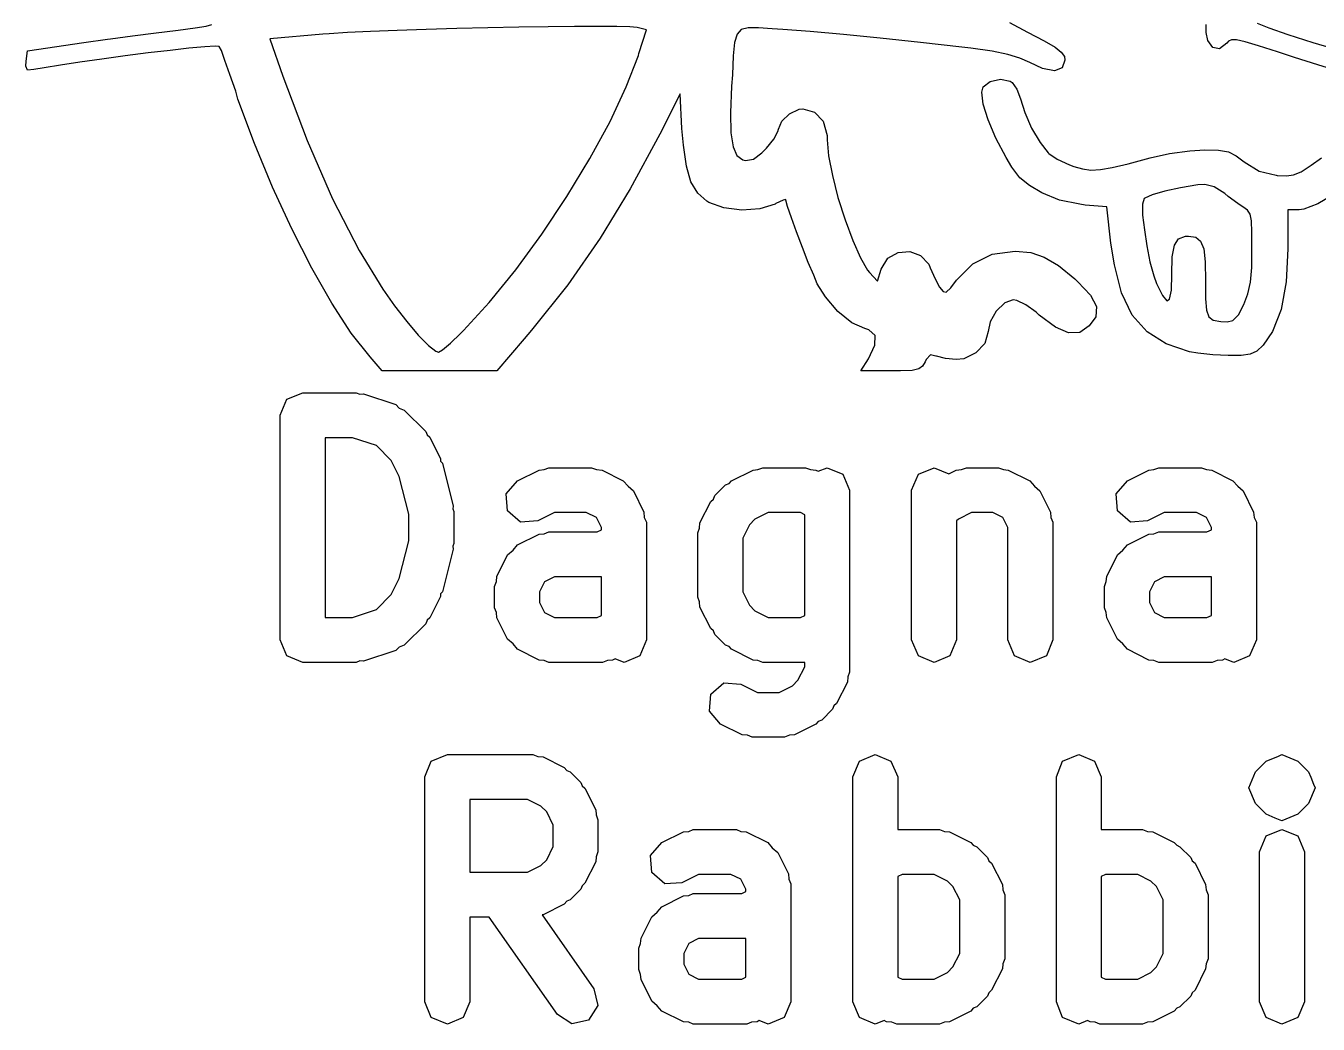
# Model space of a CAD drawing. Extents: x 85.3 to 113.2, y -106.5 to -93.2.
# Drawn here: x 107.302 to 110.178, y -99.94 to -97.719 of the extents above; entities that cross this region are included whole.
import ezdxf

# ---------------------------------------------------------------- set-up
doc = ezdxf.new("R2010")
doc.units = 0
doc.layers.add('BLACK', color=7, linetype='CONTINUOUS')

msp = doc.modelspace()

# ---------------------------------------------------------------- linework, layer by layer
at = {"layer": 'BLACK', "linetype": 'CONTINUOUS'}
for p, q in [((107.539, -97.7412), (107.592, -97.7343)), ((107.592, -97.7343), (107.635, -97.7289)), ((107.635, -97.7289), (107.641, -97.7282)), ((107.641, -97.7282), (107.679, -97.7235)), ((107.679, -97.7235), (107.703, -97.7197)), ((107.703, -97.7197), (107.716, -97.7158)), ((107.963, -97.7375), (107.845, -97.7479)), ((107.977, -97.7364), (107.963, -97.7375)), ((108.018, -97.7338), (107.977, -97.7364)), ((108.069, -97.7313), (108.018, -97.7338)), ((108.128, -97.729), (108.069, -97.7313)), ((108.193, -97.7268), (108.128, -97.729)), ((108.261, -97.7248), (108.193, -97.7268)), ((108.33, -97.7231), (108.261, -97.7248)), ((108.399, -97.7217), (108.33, -97.7231)), ((108.464, -97.7207), (108.399, -97.7217)), ((108.523, -97.7201), (108.464, -97.7207)), ((108.575, -97.7199), (108.523, -97.7201)), ((108.617, -97.7203), (108.575, -97.7199)), ((108.646, -97.7212), (108.617, -97.7203)), ((108.662, -97.7227), (108.646, -97.7212)), ((108.683, -97.728), (108.662, -97.7227)), ((108.666, -97.7802), (108.683, -97.728)), ((108.885, -97.737), (108.879, -97.7557)), ((108.894, -97.7269), (108.885, -97.737)), ((108.909, -97.7232), (108.894, -97.7269)), ((108.932, -97.7234), (108.909, -97.7232)), ((108.963, -97.7253), (108.932, -97.7234)), ((108.986, -97.7267), (108.963, -97.7253)), ((109.047, -97.7314), (108.986, -97.7267)), ((109.121, -97.7379), (109.047, -97.7314)), ((109.203, -97.7461), (109.121, -97.7379)), ((109.491, -97.7117), (109.531, -97.7327)), ((109.531, -97.7327), (109.568, -97.752)), ((109.928, -97.7335), (109.928, -97.7159)), ((109.932, -97.7516), (109.928, -97.7335)), ((110.042, -97.7126), (110.068, -97.7235)), ((110.068, -97.7235), (110.11, -97.7379)), ((110.11, -97.7379), (110.166, -97.7558)), ((107.306, -97.7741), (107.431, -97.7562)), ((107.431, -97.7562), (107.484, -97.7487)), ((107.484, -97.7487), (107.49, -97.7479)), ((107.49, -97.7479), (107.539, -97.7412)), ((107.7, -97.7655), (107.665, -97.7688)), ((107.723, -97.764), (107.7, -97.7655)), ((107.732, -97.7645), (107.723, -97.764)), ((107.737, -97.7739), (107.732, -97.7645)), ((107.732, -97.7645), (107.732, -97.7645)), ((107.845, -97.7479), (107.874, -97.8305)), ((108.879, -97.7557), (108.876, -97.7852)), ((109.293, -97.7557), (109.203, -97.7461)), ((109.385, -97.7663), (109.293, -97.7557)), ((109.405, -97.7688), (109.385, -97.7663)), ((109.568, -97.752), (109.592, -97.7662)), ((109.592, -97.7662), (109.606, -97.7772)), ((109.943, -97.7673), (109.932, -97.7516)), ((109.974, -97.7573), (109.958, -97.7697)), ((109.978, -97.7527), (109.974, -97.7573)), ((109.985, -97.7496), (109.978, -97.7527)), ((109.996, -97.7499), (109.985, -97.7496)), ((110.015, -97.7542), (109.996, -97.7499)), ((110.045, -97.763), (110.015, -97.7542)), ((110.087, -97.7766), (110.045, -97.763)), ((110.166, -97.7558), (110.239, -97.7775)), ((107.303, -97.7973), (107.306, -97.7741)), ((107.471, -97.7926), (107.422, -97.7994)), ((107.523, -97.7857), (107.471, -97.7926)), ((107.574, -97.7792), (107.523, -97.7857)), ((107.623, -97.7735), (107.574, -97.7792)), ((107.665, -97.7688), (107.623, -97.7735)), ((107.745, -97.7958), (107.737, -97.7739)), ((108.638, -97.8542), (108.665, -97.7849)), ((108.665, -97.7849), (108.666, -97.7802)), ((108.876, -97.7852), (108.874, -97.828)), ((109.452, -97.7755), (109.405, -97.7688)), ((109.487, -97.7825), (109.452, -97.7755)), ((109.514, -97.7906), (109.487, -97.7825)), ((109.536, -97.8005), (109.514, -97.7906)), ((109.606, -97.7772), (109.613, -97.7869)), ((109.614, -97.7954), (109.608, -97.8125)), ((109.613, -97.7869), (109.614, -97.7954)), ((109.958, -97.7697), (109.943, -97.7673)), ((110.125, -97.7892), (110.087, -97.7766)), ((110.177, -97.8056), (110.125, -97.7892)), ((107.302, -97.8086), (107.303, -97.7973)), ((107.306, -97.8173), (107.302, -97.8086)), ((107.32, -97.8163), (107.306, -97.8173)), ((107.343, -97.8119), (107.32, -97.8163)), ((107.379, -97.806), (107.343, -97.8119)), ((107.422, -97.7994), (107.379, -97.806)), ((107.756, -97.827), (107.745, -97.7958)), ((109.564, -97.8134), (109.536, -97.8005)), ((109.591, -97.8186), (109.564, -97.8134)), ((109.608, -97.8125), (109.591, -97.8186)), ((110.227, -97.8209), (110.177, -97.8056)), ((107.769, -97.8643), (107.756, -97.827)), ((107.874, -97.8305), (107.928, -97.9739)), ((108.874, -97.828), (108.872, -97.8533)), ((109.432, -97.8544), (109.448, -97.8425)), ((109.448, -97.8425), (109.471, -97.8378)), ((109.471, -97.8378), (109.492, -97.8417)), ((109.492, -97.8417), (109.497, -97.8449)), ((109.497, -97.8449), (109.507, -97.8594)), ((107.774, -97.8817), (107.769, -97.8643)), ((107.811, -97.9803), (107.774, -97.8817)), ((108.602, -97.9316), (108.638, -97.8542)), ((108.758, -97.8702), (108.713, -97.9596)), ((108.762, -97.9471), (108.758, -97.8702)), ((108.872, -97.8533), (108.87, -97.9124)), ((109.429, -97.8665), (109.432, -97.8544)), ((109.432, -97.8929), (109.429, -97.8665)), ((109.507, -97.8594), (109.515, -97.8809)), ((109.515, -97.8809), (109.525, -97.9119)), ((109.001, -97.9143), (109.023, -97.9043)), ((109.023, -97.9043), (109.031, -97.9033)), ((109.031, -97.9033), (109.057, -97.9106)), ((109.057, -97.9106), (109.076, -97.9311)), ((109.443, -97.928), (109.432, -97.8929)), ((108.557, -98.014), (108.602, -97.9316)), ((108.87, -97.9124), (108.871, -97.9567)), ((108.977, -97.9488), (108.984, -97.9308)), ((108.984, -97.9308), (109.001, -97.9143)), ((109.076, -97.9311), (109.085, -97.9626)), ((109.46, -97.9687), (109.443, -97.928)), ((109.525, -97.9119), (109.54, -97.9466)), ((108.713, -97.9596), (108.647, -98.0815)), ((108.765, -97.9844), (108.762, -97.9471)), ((108.871, -97.9567), (108.876, -97.9878)), ((108.966, -97.9707), (108.975, -97.9539)), ((108.975, -97.9539), (108.977, -97.9488)), ((109.085, -97.9626), (109.085, -97.9728)), ((109.54, -97.9466), (109.559, -97.9786)), ((107.851, -98.0775), (107.811, -97.9803)), ((107.928, -97.9739), (107.984, -98.1038)), ((108.772, -98.0311), (108.765, -97.9844)), ((108.876, -97.9878), (108.884, -98.0074)), ((108.94, -98.0017), (108.95, -97.9909)), ((108.95, -97.9909), (108.966, -97.9707)), ((109.085, -97.9728), (109.088, -98.008)), ((109.483, -98.0119), (109.46, -97.9687)), ((109.559, -97.9786), (109.577, -98.0014)), ((109.847, -98.0031), (109.892, -97.9968)), ((109.892, -97.9968), (109.925, -97.9949)), ((109.925, -97.9949), (109.956, -97.9957)), ((109.956, -97.9957), (109.978, -97.9994)), ((108.506, -98.0986), (108.557, -98.014)), ((108.884, -98.0074), (108.897, -98.0169)), ((108.897, -98.0169), (108.903, -98.0183)), ((108.903, -98.0183), (108.921, -98.0157)), ((108.921, -98.0157), (108.94, -98.0017)), ((109.088, -98.008), (109.097, -98.052)), ((109.496, -98.033), (109.483, -98.0119)), ((109.577, -98.0014), (109.578, -98.0027)), ((109.578, -98.0027), (109.597, -98.0155)), ((109.597, -98.0155), (109.624, -98.028)), ((109.719, -98.0342), (109.755, -98.0256)), ((109.755, -98.0256), (109.804, -98.0127)), ((109.804, -98.0127), (109.847, -98.0031)), ((109.978, -97.9994), (109.995, -98.0077)), ((109.995, -98.0077), (110.013, -98.0212)), ((110.013, -98.0212), (110.046, -98.0421)), ((110.162, -98.029), (110.185, -98.0127)), ((108.782, -98.0658), (108.772, -98.0311)), ((109.097, -98.052), (109.109, -98.1007)), ((109.514, -98.0567), (109.496, -98.033)), ((109.624, -98.028), (109.634, -98.0318)), ((109.634, -98.0318), (109.653, -98.0372)), ((109.653, -98.0372), (109.672, -98.0396)), ((109.672, -98.0396), (109.693, -98.0388)), ((109.693, -98.0388), (109.719, -98.0342)), ((110.046, -98.0421), (110.084, -98.0513)), ((110.084, -98.0513), (110.086, -98.0515)), ((110.086, -98.0515), (110.107, -98.0527)), ((110.107, -98.0527), (110.123, -98.0506)), ((110.123, -98.0506), (110.14, -98.0433)), ((110.14, -98.0433), (110.162, -98.029)), ((107.894, -98.1708), (107.851, -98.0775)), ((108.647, -98.0815), (108.58, -98.1916)), ((108.797, -98.0909), (108.782, -98.0658)), ((109.535, -98.0739), (109.514, -98.0567)), ((109.563, -98.0901), (109.535, -98.0739)), ((109.871, -98.0792), (109.836, -98.087)), ((109.91, -98.0727), (109.871, -98.0792)), ((109.925, -98.0717), (109.91, -98.0727)), ((109.946, -98.0767), (109.925, -98.0717)), ((109.97, -98.0922), (109.946, -98.0767)), ((107.984, -98.1038), (108.044, -98.219)), ((108.45, -98.1821), (108.506, -98.0986)), ((108.817, -98.1092), (108.797, -98.0909)), ((108.822, -98.112), (108.817, -98.1092)), ((108.855, -98.1239), (108.822, -98.112)), ((108.987, -98.1069), (108.971, -98.1143)), ((108.993, -98.1052), (108.987, -98.1069)), ((108.993, -98.1064), (108.993, -98.1052)), ((108.997, -98.1207), (108.993, -98.1064)), ((109.109, -98.1007), (109.125, -98.1502)), ((109.602, -98.1065), (109.563, -98.0901)), ((109.647, -98.1158), (109.602, -98.1065)), ((109.79, -98.1033), (109.787, -98.1158)), ((109.792, -98.102), (109.79, -98.1033)), ((109.808, -98.0949), (109.792, -98.102)), ((109.836, -98.087), (109.808, -98.0949)), ((109.977, -98.0982), (109.97, -98.0922)), ((109.999, -98.1142), (109.977, -98.0982)), ((110.218, -98.0903), (110.177, -98.1148)), ((108.895, -98.1286), (108.855, -98.1239)), ((108.935, -98.126), (108.895, -98.1286)), ((108.969, -98.1156), (108.935, -98.126)), ((108.971, -98.1143), (108.969, -98.1156)), ((109.006, -98.1457), (108.997, -98.1207)), ((109.659, -98.1182), (109.647, -98.1158)), ((109.707, -98.1217), (109.659, -98.1182)), ((109.716, -98.2021), (109.707, -98.1217)), ((109.787, -98.1158), (109.787, -98.1402)), ((109.787, -98.1402), (109.791, -98.1725)), ((110.015, -98.125), (109.999, -98.1142)), ((110.02, -98.1287), (110.015, -98.125)), ((110.026, -98.1375), (110.02, -98.1287)), ((110.029, -98.1528), (110.026, -98.1375)), ((110.135, -98.1283), (110.11, -98.1283)), ((110.11, -98.1283), (110.11, -98.215)), ((110.146, -98.127), (110.135, -98.1283)), ((110.177, -98.1148), (110.146, -98.127)), ((109.017, -98.1775), (109.006, -98.1457)), ((109.125, -98.1502), (109.142, -98.1963)), ((110.03, -98.1781), (110.029, -98.1528)), ((107.938, -98.2577), (107.894, -98.1708)), ((108.392, -98.2618), (108.45, -98.1821)), ((108.58, -98.1916), (108.508, -98.2949)), ((109.03, -98.2122), (109.017, -98.1775)), ((109.142, -98.1963), (109.159, -98.2352)), ((109.791, -98.1725), (109.796, -98.2084)), ((109.858, -98.2069), (109.867, -98.1926)), ((109.867, -98.1926), (109.882, -98.187)), ((109.882, -98.187), (109.889, -98.1866)), ((109.889, -98.1866), (109.905, -98.1889)), ((109.905, -98.1889), (109.916, -98.1976)), ((109.916, -98.1976), (109.923, -98.2151)), ((110.03, -98.2167), (110.03, -98.1781)), ((108.044, -98.219), (108.096, -98.3048)), ((109.043, -98.2456), (109.03, -98.2122)), ((109.22, -98.236), (109.243, -98.223)), ((109.243, -98.223), (109.269, -98.2208)), ((109.269, -98.2208), (109.293, -98.2296)), ((109.409, -98.2484), (109.452, -98.227)), ((109.452, -98.227), (109.503, -98.2203)), ((109.503, -98.2203), (109.503, -98.2203)), ((109.503, -98.2203), (109.538, -98.2233)), ((109.538, -98.2233), (109.568, -98.2332)), ((109.724, -98.2505), (109.716, -98.2021)), ((109.796, -98.2084), (109.803, -98.2439)), ((109.853, -98.2325), (109.858, -98.2069)), ((109.923, -98.2151), (109.926, -98.2442)), ((110.03, -98.2563), (110.03, -98.2167)), ((110.11, -98.215), (110.106, -98.2885)), ((109.055, -98.2739), (109.043, -98.2456)), ((109.159, -98.2352), (109.175, -98.2627)), ((109.205, -98.2599), (109.22, -98.236)), ((109.293, -98.2296), (109.311, -98.2494)), ((109.311, -98.2494), (109.314, -98.2576)), ((109.373, -98.2849), (109.409, -98.2484)), ((109.568, -98.2332), (109.6, -98.2521)), ((109.6, -98.2521), (109.636, -98.282)), ((109.74, -98.3131), (109.724, -98.2505)), ((109.803, -98.2439), (109.812, -98.2748)), ((109.852, -98.2721), (109.853, -98.2325)), ((109.926, -98.2442), (109.927, -98.2872)), ((107.983, -98.3358), (107.938, -98.2577)), ((108.333, -98.3344), (108.392, -98.2618)), ((109.063, -98.2931), (109.055, -98.2739)), ((109.175, -98.2627), (109.179, -98.268)), ((109.179, -98.268), (109.197, -98.2869)), ((109.197, -98.2869), (109.205, -98.2599)), ((109.314, -98.2576), (109.325, -98.282)), ((109.325, -98.282), (109.335, -98.3003)), ((109.636, -98.282), (109.643, -98.2883)), ((109.812, -98.2748), (109.818, -98.2918)), ((109.851, -98.3068), (109.852, -98.2721)), ((110.027, -98.2891), (110.03, -98.2563)), ((108.096, -98.3048), (108.122, -98.342)), ((108.508, -98.2949), (108.427, -98.3963)), ((109.081, -98.3218), (109.063, -98.2931)), ((109.335, -98.3003), (109.343, -98.3102)), ((109.343, -98.3102), (109.35, -98.3113)), ((109.35, -98.3113), (109.36, -98.3019)), ((109.36, -98.3019), (109.373, -98.2849)), ((109.643, -98.2883), (109.671, -98.3183)), ((109.764, -98.3624), (109.74, -98.3131)), ((109.818, -98.2918), (109.831, -98.3191)), ((109.847, -98.3269), (109.851, -98.3068)), ((109.927, -98.2872), (109.927, -98.2877)), ((109.927, -98.2877), (109.927, -98.3265)), ((110.021, -98.3149), (110.027, -98.2891)), ((110.106, -98.2885), (110.095, -98.3502)), ((108.026, -98.4026), (107.983, -98.3358)), ((108.122, -98.342), (108.15, -98.377)), ((108.276, -98.397), (108.333, -98.3344)), ((109.109, -98.3548), (109.081, -98.3218)), ((109.48, -98.3355), (109.461, -98.3538)), ((109.499, -98.3283), (109.48, -98.3355)), ((109.507, -98.3297), (109.499, -98.3283)), ((109.527, -98.3398), (109.507, -98.3297)), ((109.55, -98.3562), (109.527, -98.3398)), ((109.671, -98.3183), (109.684, -98.3437)), ((109.831, -98.3191), (109.841, -98.3308)), ((109.841, -98.3308), (109.847, -98.3269)), ((109.927, -98.3265), (109.929, -98.3518)), ((110, -98.3619), (110.012, -98.3387)), ((110.012, -98.3387), (110.021, -98.3149)), ((109.14, -98.3795), (109.109, -98.3548)), ((109.461, -98.3538), (109.448, -98.3778)), ((109.557, -98.3628), (109.55, -98.3562)), ((109.593, -98.3894), (109.557, -98.3628)), ((109.683, -98.3661), (109.668, -98.3866)), ((109.684, -98.3437), (109.683, -98.3661)), ((109.797, -98.3997), (109.764, -98.3624)), ((109.929, -98.3518), (109.934, -98.3665)), ((109.934, -98.3665), (109.944, -98.3737)), ((109.988, -98.3744), (110, -98.3619)), ((110.095, -98.3502), (110.076, -98.3988)), ((108.15, -98.377), (108.175, -98.4072)), ((108.269, -98.4036), (108.276, -98.397)), ((108.427, -98.3963), (108.411, -98.4154)), ((109.169, -98.3922), (109.14, -98.3795)), ((109.178, -98.395), (109.169, -98.3922)), ((109.192, -98.4077), (109.178, -98.395)), ((109.443, -98.3991), (109.436, -98.4253)), ((109.448, -98.3778), (109.443, -98.3991)), ((109.622, -98.4019), (109.593, -98.3894)), ((109.668, -98.3866), (109.647, -98.4009)), ((109.944, -98.3737), (109.961, -98.3765)), ((109.961, -98.3765), (109.975, -98.3773)), ((109.975, -98.3773), (109.988, -98.3744)), ((110.076, -98.3988), (110.055, -98.4293)), ((108.068, -98.4555), (108.026, -98.4026)), ((108.175, -98.4072), (108.198, -98.4301)), ((108.229, -98.4394), (108.247, -98.4246)), ((108.247, -98.4246), (108.269, -98.4036)), ((108.411, -98.4154), (108.35, -98.4866)), ((109.191, -98.4291), (109.192, -98.4077)), ((109.436, -98.4253), (109.416, -98.4468)), ((109.647, -98.4009), (109.622, -98.4019)), ((109.839, -98.4265), (109.797, -98.3997)), ((109.891, -98.4442), (109.839, -98.4265)), ((108.095, -98.4866), (108.068, -98.4555)), ((108.198, -98.4301), (108.214, -98.443)), ((108.214, -98.443), (108.22, -98.4449)), ((108.22, -98.4449), (108.229, -98.4394)), ((109.177, -98.4595), (109.191, -98.4291)), ((109.315, -98.4508), (109.305, -98.4612)), ((109.327, -98.4536), (109.315, -98.4508)), ((109.328, -98.4541), (109.327, -98.4536)), ((109.348, -98.4594), (109.328, -98.4541)), ((109.416, -98.4468), (109.389, -98.4596)), ((109.91, -98.4475), (109.891, -98.4442)), ((109.943, -98.4508), (109.91, -98.4475)), ((109.977, -98.4524), (109.943, -98.4508)), ((110.006, -98.4523), (109.977, -98.4524)), ((110.026, -98.4495), (110.006, -98.4523)), ((110.041, -98.4424), (110.026, -98.4495)), ((110.055, -98.4293), (110.041, -98.4424)), ((109.16, -98.4866), (109.177, -98.4595)), ((109.274, -98.4855), (109.248, -98.4865)), ((109.289, -98.4824), (109.274, -98.4855)), ((109.297, -98.4763), (109.289, -98.4824)), ((109.303, -98.4661), (109.297, -98.4763)), ((109.305, -98.4612), (109.303, -98.4661)), ((109.372, -98.4616), (109.348, -98.4594)), ((109.389, -98.4596), (109.372, -98.4616)), ((108.35, -98.4866), (108.095, -98.4866)), ((109.227, -98.4866), (109.16, -98.4866)), ((109.248, -98.4865), (109.227, -98.4866)), ((107.883, -98.5499), (107.918, -98.5353)), ((107.918, -98.5353), (108.037, -98.5353)), ((108.037, -98.5353), (108.045, -98.5384)), ((108.045, -98.5384), (108.053, -98.5379)), ((108.053, -98.5379), (108.125, -98.5617)), ((107.868, -98.5853), (107.883, -98.5499)), ((108.125, -98.5617), (108.133, -98.5693)), ((108.133, -98.5693), (108.144, -98.5737)), ((107.868, -99.0853), (107.868, -98.5853)), ((108.144, -98.5737), (108.192, -98.6214)), ((108.192, -98.6214), (108.195, -98.629)), ((108.195, -98.629), (108.201, -98.6344)), ((107.968, -98.6353), (107.968, -99.0353)), ((108.029, -98.6353), (107.968, -98.6353)), ((108.082, -98.6528), (108.029, -98.6353)), ((108.115, -98.6863), (108.082, -98.6528)), ((108.201, -98.6344), (108.225, -98.682)), ((108.133, -98.7218), (108.115, -98.6863)), ((108.225, -98.682), (108.225, -98.6876)), ((108.225, -98.6876), (108.229, -98.6922)), ((108.229, -98.6922), (108.253, -98.7874)), ((108.396, -98.731), (108.444, -98.7072)), ((108.444, -98.7072), (108.455, -98.7064)), ((108.455, -98.7064), (108.466, -98.702)), ((108.466, -98.702), (108.561, -98.702)), ((108.561, -98.702), (108.572, -98.7064)), ((108.572, -98.7064), (108.584, -98.7072)), ((108.584, -98.7072), (108.631, -98.731)), ((108.872, -98.731), (108.92, -98.7072)), ((108.92, -98.7072), (108.931, -98.7064)), ((108.931, -98.7064), (108.942, -98.702)), ((108.942, -98.702), (109.037, -98.702)), ((109.037, -98.702), (109.048, -98.7064)), ((109.048, -98.7064), (109.06, -98.7072)), ((109.06, -98.7072), (109.065, -98.7101)), ((109.065, -98.7101), (109.085, -98.702)), ((109.085, -98.702), (109.12, -98.7166)), ((109.288, -98.7166), (109.323, -98.702)), ((109.323, -98.702), (109.356, -98.7155)), ((109.356, -98.7155), (109.372, -98.7072)), ((109.372, -98.7072), (109.384, -98.7064)), ((109.384, -98.7064), (109.395, -98.702)), ((109.395, -98.702), (109.466, -98.702)), ((109.466, -98.702), (109.477, -98.7064)), ((109.477, -98.7064), (109.488, -98.7072)), ((109.488, -98.7072), (109.536, -98.731)), ((109.753, -98.731), (109.801, -98.7072)), ((109.801, -98.7072), (109.812, -98.7064)), ((109.812, -98.7064), (109.823, -98.702)), ((109.823, -98.702), (109.918, -98.702)), ((109.918, -98.702), (109.929, -98.7064)), ((109.929, -98.7064), (109.941, -98.7072)), ((109.941, -98.7072), (109.988, -98.731)), ((108.154, -98.8057), (108.133, -98.7218)), ((108.371, -98.76), (108.396, -98.731)), ((108.631, -98.731), (108.642, -98.743)), ((108.642, -98.743), (108.654, -98.7534)), ((108.835, -98.7642), (108.859, -98.7404)), ((108.859, -98.7404), (108.867, -98.7373)), ((108.867, -98.7373), (108.872, -98.731)), ((109.12, -98.7166), (109.135, -98.752)), ((109.273, -98.752), (109.288, -98.7166)), ((109.536, -98.731), (109.546, -98.743)), ((109.546, -98.743), (109.558, -98.7534)), ((109.728, -98.76), (109.753, -98.731)), ((109.988, -98.731), (109.999, -98.743)), ((109.999, -98.743), (110.011, -98.7534)), ((108.374, -98.7981), (108.371, -98.76)), ((108.654, -98.7534), (108.677, -98.801)), ((108.826, -98.7772), (108.832, -98.7718)), ((108.832, -98.7718), (108.835, -98.7642)), ((109.135, -98.752), (109.135, -99.1567)), ((109.273, -99.0853), (109.273, -98.752)), ((109.558, -98.7534), (109.582, -98.801)), ((109.731, -98.7981), (109.728, -98.76)), ((110.011, -98.7534), (110.034, -98.801)), ((108.253, -98.7874), (108.252, -98.7937)), ((108.252, -98.7937), (108.254, -98.7996)), ((108.254, -98.7996), (108.254, -98.871)), ((108.403, -98.8232), (108.374, -98.7981)), ((108.478, -98.802), (108.441, -98.8205)), ((108.549, -98.802), (108.478, -98.802)), ((108.572, -98.813), (108.549, -98.802)), ((108.677, -98.801), (108.678, -98.8126)), ((108.802, -98.8248), (108.826, -98.7772)), ((108.954, -98.802), (108.924, -98.8169)), ((109.026, -98.802), (108.954, -98.802)), ((109.035, -98.8067), (109.026, -98.802)), ((109.406, -98.802), (109.377, -98.8169)), ((109.454, -98.802), (109.406, -98.802)), ((109.476, -98.813), (109.454, -98.802)), ((109.582, -98.801), (109.583, -98.8126)), ((109.76, -98.8232), (109.731, -98.7981)), ((109.835, -98.802), (109.798, -98.8205)), ((109.907, -98.802), (109.835, -98.802)), ((109.929, -98.813), (109.907, -98.802)), ((110.034, -98.801), (110.035, -98.8126)), ((108.154, -98.8648), (108.154, -98.8057)), ((108.441, -98.8205), (108.403, -98.8232)), ((108.583, -98.8352), (108.572, -98.813)), ((108.678, -98.8126), (108.683, -98.8234)), ((108.683, -98.8234), (108.683, -99.0853)), ((108.801, -98.8364), (108.802, -98.8248)), ((108.912, -98.8292), (108.897, -98.859)), ((108.924, -98.8169), (108.912, -98.8292)), ((109.035, -99.0306), (109.035, -98.8067)), ((109.377, -98.8169), (109.373, -98.8203)), ((109.373, -98.8203), (109.373, -99.0853)), ((109.487, -98.8352), (109.476, -98.813)), ((109.583, -98.8126), (109.587, -98.8234)), ((109.587, -98.8234), (109.587, -99.0853)), ((109.798, -98.8205), (109.76, -98.8232)), ((109.94, -98.8352), (109.929, -98.813)), ((110.035, -98.8126), (110.04, -98.8234)), ((110.04, -98.8234), (110.04, -99.0853)), ((108.396, -98.8739), (108.444, -98.8501)), ((108.444, -98.8501), (108.455, -98.8493)), ((108.455, -98.8493), (108.466, -98.8448)), ((108.466, -98.8448), (108.573, -98.8448)), ((108.573, -98.8448), (108.583, -98.8401)), ((108.583, -98.8401), (108.583, -98.8352)), ((108.797, -98.8472), (108.801, -98.8364)), ((108.797, -98.9901), (108.797, -98.8472)), ((108.897, -98.859), (108.897, -98.9782)), ((109.487, -99.0853), (109.487, -98.8352)), ((109.753, -98.8739), (109.801, -98.8501)), ((109.801, -98.8501), (109.812, -98.8493)), ((109.812, -98.8493), (109.823, -98.8448)), ((109.823, -98.8448), (109.93, -98.8448)), ((109.93, -98.8448), (109.94, -98.8401)), ((109.94, -98.8401), (109.94, -98.8352)), ((108.133, -98.9488), (108.154, -98.8648)), ((108.253, -98.8831), (108.229, -98.9784)), ((108.254, -98.871), (108.252, -98.8769)), ((108.252, -98.8769), (108.253, -98.8831)), ((108.374, -98.8963), (108.386, -98.8859)), ((108.386, -98.8859), (108.396, -98.8739)), ((109.731, -98.8963), (109.743, -98.8859)), ((109.743, -98.8859), (109.753, -98.8739)), ((108.35, -98.9439), (108.374, -98.8963)), ((109.707, -98.9439), (109.731, -98.8963)), ((108.349, -98.9555), (108.35, -98.9439)), ((108.478, -98.9448), (108.456, -98.9559)), ((108.583, -98.9448), (108.478, -98.9448)), ((108.583, -99.0306), (108.583, -98.9448)), ((109.706, -98.9555), (109.707, -98.9439)), ((109.835, -98.9448), (109.813, -98.9559)), ((109.94, -98.9448), (109.835, -98.9448)), ((109.94, -99.0306), (109.94, -98.9448)), ((108.115, -98.9842), (108.133, -98.9488)), ((108.345, -98.9662), (108.349, -98.9555)), ((108.345, -99.0139), (108.345, -98.9662)), ((108.456, -98.9559), (108.445, -98.978)), ((109.702, -98.9662), (109.706, -98.9555)), ((109.702, -99.0139), (109.702, -98.9662)), ((109.813, -98.9559), (109.802, -98.978)), ((108.082, -99.0178), (108.115, -98.9842)), ((108.225, -98.9886), (108.201, -99.0362)), ((108.229, -98.9784), (108.225, -98.9829)), ((108.225, -98.9829), (108.225, -98.9886)), ((108.445, -98.978), (108.445, -99.0021)), ((108.445, -99.0021), (108.456, -99.0242)), ((108.801, -99.0008), (108.797, -98.9901)), ((108.802, -99.0124), (108.801, -99.0008)), ((108.897, -98.9782), (108.912, -99.0081)), ((109.802, -98.978), (109.802, -99.0021)), ((109.802, -99.0021), (109.813, -99.0242)), ((108.029, -99.0353), (108.082, -99.0178)), ((108.349, -99.0246), (108.345, -99.0139)), ((108.35, -99.0362), (108.349, -99.0246)), ((108.456, -99.0242), (108.478, -99.0353)), ((108.573, -99.0353), (108.583, -99.0306)), ((108.826, -99.06), (108.802, -99.0124)), ((108.912, -99.0081), (108.924, -99.0204)), ((108.924, -99.0204), (108.954, -99.0353)), ((109.026, -99.0353), (109.035, -99.0306)), ((109.706, -99.0246), (109.702, -99.0139)), ((109.707, -99.0362), (109.706, -99.0246)), ((109.813, -99.0242), (109.835, -99.0353)), ((109.93, -99.0353), (109.94, -99.0306)), ((107.968, -99.0353), (108.029, -99.0353)), ((108.192, -99.0492), (108.144, -99.0968)), ((108.195, -99.0416), (108.192, -99.0492)), ((108.201, -99.0362), (108.195, -99.0416)), ((108.374, -99.0838), (108.35, -99.0362)), ((108.478, -99.0353), (108.573, -99.0353)), ((108.832, -99.0654), (108.826, -99.06)), ((108.954, -99.0353), (109.026, -99.0353)), ((109.731, -99.0838), (109.707, -99.0362)), ((109.835, -99.0353), (109.93, -99.0353)), ((107.883, -99.1206), (107.868, -99.0853)), ((108.386, -99.0942), (108.374, -99.0838)), ((108.683, -99.0853), (108.668, -99.1206)), ((108.835, -99.073), (108.832, -99.0654)), ((108.859, -99.0968), (108.835, -99.073)), ((109.288, -99.1206), (109.273, -99.0853)), ((109.373, -99.0853), (109.358, -99.1206)), ((109.502, -99.1206), (109.487, -99.0853)), ((109.587, -99.0853), (109.573, -99.1206)), ((109.743, -99.0942), (109.731, -99.0838)), ((110.04, -99.0853), (110.025, -99.1206)), ((108.125, -99.1089), (108.053, -99.1327)), ((108.133, -99.1013), (108.125, -99.1089)), ((108.144, -99.0968), (108.133, -99.1013)), ((108.396, -99.1062), (108.386, -99.0942)), ((108.444, -99.13), (108.396, -99.1062)), ((108.867, -99.1), (108.859, -99.0968)), ((108.872, -99.1062), (108.867, -99.1)), ((108.92, -99.13), (108.872, -99.1062)), ((109.753, -99.1062), (109.743, -99.0942)), ((109.801, -99.13), (109.753, -99.1062)), ((107.918, -99.1353), (107.883, -99.1206)), ((108.037, -99.1353), (107.918, -99.1353)), ((108.045, -99.1321), (108.037, -99.1353)), ((108.053, -99.1327), (108.045, -99.1321)), ((108.455, -99.1308), (108.444, -99.13)), ((108.466, -99.1353), (108.455, -99.1308)), ((108.585, -99.1353), (108.466, -99.1353)), ((108.596, -99.1308), (108.585, -99.1353)), ((108.607, -99.13), (108.596, -99.1308)), ((108.613, -99.1272), (108.607, -99.13)), ((108.633, -99.1353), (108.613, -99.1272)), ((108.668, -99.1206), (108.633, -99.1353)), ((108.931, -99.1308), (108.92, -99.13)), ((108.942, -99.1353), (108.931, -99.1308)), ((109.035, -99.1353), (108.942, -99.1353)), ((109.02, -99.1747), (109.035, -99.1449)), ((109.035, -99.1449), (109.035, -99.1353)), ((109.323, -99.1353), (109.288, -99.1206)), ((109.358, -99.1206), (109.323, -99.1353)), ((109.537, -99.1353), (109.502, -99.1206)), ((109.573, -99.1206), (109.537, -99.1353)), ((109.812, -99.1308), (109.801, -99.13)), ((109.823, -99.1353), (109.812, -99.1308)), ((109.942, -99.1353), (109.823, -99.1353)), ((109.953, -99.1308), (109.942, -99.1353)), ((109.965, -99.13), (109.953, -99.1308)), ((109.97, -99.1272), (109.965, -99.13)), ((109.99, -99.1353), (109.97, -99.1272)), ((110.025, -99.1206), (109.99, -99.1353)), ((109.008, -99.1871), (109.02, -99.1747)), ((109.131, -99.1675), (109.13, -99.1791)), ((109.135, -99.1567), (109.131, -99.1675)), ((108.826, -99.2058), (108.855, -99.1807)), ((108.855, -99.1807), (108.893, -99.1834)), ((108.893, -99.1834), (108.93, -99.202)), ((108.93, -99.202), (108.978, -99.202)), ((108.978, -99.202), (109.008, -99.1871)), ((109.13, -99.1791), (109.106, -99.2267)), ((108.823, -99.244), (108.826, -99.2058)), ((109.1, -99.2321), (109.097, -99.2397)), ((109.106, -99.2267), (109.1, -99.2321)), ((108.848, -99.2729), (108.823, -99.244)), ((109.097, -99.2397), (109.073, -99.2635)), ((108.896, -99.2967), (108.848, -99.2729)), ((109.06, -99.2729), (109.012, -99.2967)), ((109.065, -99.2667), (109.06, -99.2729)), ((109.073, -99.2635), (109.065, -99.2667)), ((108.908, -99.2975), (108.896, -99.2967)), ((108.918, -99.302), (108.908, -99.2975)), ((108.99, -99.302), (108.918, -99.302)), ((109.001, -99.2975), (108.99, -99.302)), ((109.012, -99.2967), (109.001, -99.2975)), ((108.204, -99.3549), (108.24, -99.3403)), ((108.24, -99.3403), (108.43, -99.3403)), ((108.43, -99.3403), (108.441, -99.3447)), ((108.441, -99.3447), (108.453, -99.3456)), ((108.453, -99.3456), (108.5, -99.3694)), ((109.157, -99.3549), (109.192, -99.3403)), ((109.192, -99.3403), (109.227, -99.3549)), ((109.609, -99.3549), (109.645, -99.3403)), ((109.645, -99.3403), (109.68, -99.3549)), ((110.062, -99.3549), (110.089, -99.3438)), ((110.089, -99.3438), (110.097, -99.3403)), ((110.097, -99.3403), (110.097, -99.3403)), ((110.097, -99.3403), (110.132, -99.3549)), ((108.19, -99.3903), (108.204, -99.3549)), ((108.5, -99.3694), (108.506, -99.3756)), ((108.506, -99.3756), (108.513, -99.3787)), ((109.142, -99.3903), (109.157, -99.3549)), ((109.227, -99.3549), (109.242, -99.3903)), ((109.595, -99.3903), (109.609, -99.3549)), ((109.68, -99.3549), (109.695, -99.3903)), ((110.038, -99.3787), (110.062, -99.3549)), ((110.062, -99.3549), (110.062, -99.3549)), ((110.062, -99.3549), (110.062, -99.3549)), ((110.132, -99.3549), (110.156, -99.3787)), ((108.19, -99.8903), (108.19, -99.3903)), ((108.513, -99.3787), (108.537, -99.4026)), ((108.537, -99.4026), (108.54, -99.4102)), ((109.142, -99.8903), (109.142, -99.3903)), ((109.242, -99.3903), (109.242, -99.507)), ((109.595, -99.8903), (109.595, -99.3903)), ((109.695, -99.3903), (109.695, -99.507)), ((110.023, -99.4141), (110.038, -99.3787)), ((110.038, -99.3787), (110.038, -99.3787)), ((110.156, -99.3787), (110.161, -99.3905)), ((110.161, -99.3905), (110.167, -99.4061)), ((108.54, -99.4102), (108.546, -99.4155)), ((108.546, -99.4155), (108.57, -99.4632)), ((110.038, -99.4495), (110.023, -99.4141)), ((110.171, -99.4141), (110.156, -99.4495)), ((110.167, -99.4061), (110.171, -99.4141)), ((108.29, -99.4403), (108.29, -99.6022)), ((108.418, -99.4403), (108.29, -99.4403)), ((108.448, -99.4552), (108.418, -99.4403)), ((108.461, -99.4675), (108.448, -99.4552)), ((108.57, -99.4632), (108.571, -99.4748)), ((110.062, -99.4733), (110.038, -99.4495)), ((110.156, -99.4495), (110.132, -99.4733)), ((110.156, -99.4495), (110.156, -99.4495)), ((108.475, -99.4973), (108.461, -99.4675)), ((108.571, -99.4748), (108.575, -99.4855)), ((108.575, -99.4855), (108.575, -99.557)), ((110.082, -99.4818), (110.062, -99.4733)), ((110.097, -99.4879), (110.082, -99.4818)), ((110.132, -99.4733), (110.097, -99.4879)), ((110.097, -99.4879), (110.097, -99.4879)), ((110.132, -99.4733), (110.132, -99.4733)), ((108.475, -99.5452), (108.475, -99.4973)), ((108.717, -99.536), (108.765, -99.5122)), ((108.765, -99.5122), (108.777, -99.5114)), ((108.777, -99.5114), (108.787, -99.507)), ((108.787, -99.507), (108.883, -99.507)), ((108.883, -99.507), (108.893, -99.5114)), ((108.893, -99.5114), (108.905, -99.5122)), ((108.905, -99.5122), (108.953, -99.536)), ((109.242, -99.507), (109.335, -99.507)), ((109.335, -99.507), (109.346, -99.5114)), ((109.346, -99.5114), (109.357, -99.5122)), ((109.357, -99.5122), (109.405, -99.536)), ((109.695, -99.507), (109.787, -99.507)), ((109.787, -99.507), (109.798, -99.5114)), ((109.798, -99.5114), (109.81, -99.5122)), ((109.81, -99.5122), (109.857, -99.536)), ((110.062, -99.5216), (110.097, -99.507)), ((110.097, -99.507), (110.132, -99.5216)), ((108.461, -99.575), (108.475, -99.5452)), ((108.692, -99.565), (108.717, -99.536)), ((108.953, -99.536), (108.963, -99.548)), ((108.963, -99.548), (108.975, -99.5584)), ((109.405, -99.536), (109.41, -99.5423)), ((109.41, -99.5423), (109.418, -99.5454)), ((109.418, -99.5454), (109.442, -99.5692)), ((109.857, -99.536), (109.863, -99.5423)), ((109.863, -99.5423), (109.87, -99.5454)), ((109.87, -99.5454), (109.894, -99.5692)), ((110.047, -99.557), (110.062, -99.5216)), ((110.132, -99.5216), (110.147, -99.557)), ((108.448, -99.5873), (108.461, -99.575)), ((108.571, -99.5677), (108.57, -99.5793)), ((108.575, -99.557), (108.571, -99.5677)), ((108.695, -99.6031), (108.692, -99.565)), ((108.975, -99.5584), (108.999, -99.606)), ((109.442, -99.5692), (109.445, -99.5768)), ((109.445, -99.5768), (109.451, -99.5822)), ((109.894, -99.5692), (109.897, -99.5768)), ((109.897, -99.5768), (109.904, -99.5822)), ((110.047, -99.8903), (110.047, -99.557)), ((110.147, -99.557), (110.147, -99.8903)), ((108.29, -99.6022), (108.418, -99.6022)), ((108.418, -99.6022), (108.448, -99.5873)), ((108.57, -99.5793), (108.546, -99.6269)), ((108.724, -99.6282), (108.695, -99.6031)), ((108.799, -99.607), (108.762, -99.6255)), ((108.871, -99.607), (108.799, -99.607)), ((108.893, -99.618), (108.871, -99.607)), ((108.999, -99.606), (109, -99.6176)), ((109.252, -99.607), (109.242, -99.6117)), ((109.323, -99.607), (109.252, -99.607)), ((109.353, -99.6219), (109.323, -99.607)), ((109.451, -99.5822), (109.475, -99.6298)), ((109.704, -99.607), (109.695, -99.6117)), ((109.776, -99.607), (109.704, -99.607)), ((109.805, -99.6219), (109.776, -99.607)), ((109.904, -99.5822), (109.927, -99.6298)), ((108.54, -99.6323), (108.537, -99.6399)), ((108.546, -99.6269), (108.54, -99.6323)), ((108.762, -99.6255), (108.724, -99.6282)), ((108.904, -99.6402), (108.893, -99.618)), ((109, -99.6176), (109.004, -99.6284)), ((109.004, -99.6284), (109.004, -99.8903)), ((109.242, -99.6117), (109.242, -99.8356)), ((109.365, -99.6342), (109.353, -99.6219)), ((109.38, -99.664), (109.365, -99.6342)), ((109.475, -99.6298), (109.476, -99.6414)), ((109.695, -99.6117), (109.695, -99.8356)), ((109.818, -99.6342), (109.805, -99.6219)), ((109.833, -99.664), (109.818, -99.6342)), ((109.927, -99.6298), (109.928, -99.6414)), ((108.513, -99.6637), (108.506, -99.6669)), ((108.537, -99.6399), (108.513, -99.6637)), ((108.717, -99.6789), (108.765, -99.6551)), ((108.765, -99.6551), (108.777, -99.6543)), ((108.777, -99.6543), (108.787, -99.6498)), ((108.787, -99.6498), (108.895, -99.6498)), ((108.895, -99.6498), (108.904, -99.6451)), ((108.904, -99.6451), (108.904, -99.6402)), ((109.38, -99.7832), (109.38, -99.664)), ((109.476, -99.6414), (109.48, -99.6522)), ((109.48, -99.6522), (109.48, -99.7951)), ((109.833, -99.7832), (109.833, -99.664)), ((109.928, -99.6414), (109.933, -99.6522)), ((109.933, -99.6522), (109.933, -99.7951)), ((108.5, -99.6731), (108.453, -99.6969)), ((108.506, -99.6669), (108.5, -99.6731)), ((108.695, -99.7013), (108.707, -99.6909)), ((108.707, -99.6909), (108.717, -99.6789)), ((108.333, -99.7022), (108.29, -99.7022)), ((108.29, -99.7022), (108.29, -99.8903)), ((108.485, -99.919), (108.333, -99.7022)), ((108.453, -99.6969), (108.451, -99.697)), ((108.451, -99.697), (108.566, -99.8616)), ((108.671, -99.7489), (108.695, -99.7013)), ((108.67, -99.7605), (108.671, -99.7489)), ((108.799, -99.7498), (108.777, -99.7609)), ((108.904, -99.7498), (108.799, -99.7498)), ((108.904, -99.8356), (108.904, -99.7498)), ((108.666, -99.7712), (108.67, -99.7605)), ((108.666, -99.8189), (108.666, -99.7712)), ((108.777, -99.7609), (108.766, -99.783)), ((108.766, -99.783), (108.766, -99.8071)), ((108.766, -99.8071), (108.777, -99.8292)), ((109.365, -99.8131), (109.38, -99.7832)), ((109.476, -99.8058), (109.475, -99.8174)), ((109.48, -99.7951), (109.476, -99.8058)), ((109.818, -99.8131), (109.833, -99.7832)), ((109.928, -99.8058), (109.927, -99.8174)), ((109.933, -99.7951), (109.928, -99.8058)), ((108.67, -99.8296), (108.666, -99.8189)), ((108.671, -99.8412), (108.67, -99.8296)), ((108.777, -99.8292), (108.799, -99.8403)), ((108.895, -99.8403), (108.904, -99.8356)), ((109.242, -99.8356), (109.252, -99.8403)), ((109.323, -99.8403), (109.353, -99.8254)), ((109.353, -99.8254), (109.365, -99.8131)), ((109.475, -99.8174), (109.451, -99.865)), ((109.695, -99.8356), (109.704, -99.8403)), ((109.776, -99.8403), (109.805, -99.8254)), ((109.805, -99.8254), (109.818, -99.8131)), ((109.927, -99.8174), (109.904, -99.865)), ((108.566, -99.8616), (108.575, -99.899)), ((108.695, -99.8888), (108.671, -99.8412)), ((108.799, -99.8403), (108.895, -99.8403)), ((109.252, -99.8403), (109.323, -99.8403)), ((109.451, -99.865), (109.445, -99.8704)), ((109.704, -99.8403), (109.776, -99.8403)), ((109.904, -99.865), (109.897, -99.8704)), ((108.204, -99.9256), (108.19, -99.8903)), ((108.29, -99.8903), (108.275, -99.9256)), ((108.707, -99.8992), (108.695, -99.8888)), ((109.004, -99.8903), (108.989, -99.9256)), ((109.157, -99.9256), (109.142, -99.8903)), ((109.442, -99.878), (109.418, -99.9018)), ((109.445, -99.8704), (109.442, -99.878)), ((109.609, -99.9256), (109.595, -99.8903)), ((109.894, -99.878), (109.87, -99.9018)), ((109.897, -99.8704), (109.894, -99.878)), ((110.062, -99.9256), (110.047, -99.8903)), ((110.147, -99.8903), (110.132, -99.9256)), ((108.517, -99.9395), (108.485, -99.919)), ((108.575, -99.899), (108.554, -99.9313)), ((108.717, -99.9112), (108.707, -99.8992)), ((108.765, -99.935), (108.717, -99.9112)), ((109.405, -99.9112), (109.357, -99.935)), ((109.41, -99.905), (109.405, -99.9112)), ((109.418, -99.9018), (109.41, -99.905)), ((109.857, -99.9112), (109.81, -99.935)), ((109.863, -99.905), (109.857, -99.9112)), ((109.87, -99.9018), (109.863, -99.905)), ((108.24, -99.9403), (108.204, -99.9256)), ((108.275, -99.9256), (108.24, -99.9403)), ((108.554, -99.9313), (108.517, -99.9395)), ((108.777, -99.9358), (108.765, -99.935)), ((108.787, -99.9403), (108.777, -99.9358)), ((108.906, -99.9403), (108.787, -99.9403)), ((108.917, -99.9358), (108.906, -99.9403)), ((108.929, -99.935), (108.917, -99.9358)), ((108.934, -99.9322), (108.929, -99.935)), ((108.954, -99.9403), (108.934, -99.9322)), ((108.989, -99.9256), (108.954, -99.9403)), ((109.192, -99.9403), (109.157, -99.9256)), ((109.212, -99.9322), (109.192, -99.9403)), ((109.217, -99.935), (109.212, -99.9322)), ((109.229, -99.9358), (109.217, -99.935)), ((109.24, -99.9403), (109.229, -99.9358)), ((109.335, -99.9403), (109.24, -99.9403)), ((109.346, -99.9358), (109.335, -99.9403)), ((109.357, -99.935), (109.346, -99.9358)), ((109.645, -99.9403), (109.609, -99.9256)), ((109.664, -99.9322), (109.645, -99.9403)), ((109.67, -99.935), (109.664, -99.9322)), ((109.681, -99.9358), (109.67, -99.935)), ((109.692, -99.9403), (109.681, -99.9358)), ((109.787, -99.9403), (109.692, -99.9403)), ((109.798, -99.9358), (109.787, -99.9403)), ((109.81, -99.935), (109.798, -99.9358)), ((110.097, -99.9403), (110.062, -99.9256)), ((110.132, -99.9256), (110.097, -99.9403))]:
    msp.add_line(p, q, dxfattribs=at)

doc.saveas('drawing.dxf')
